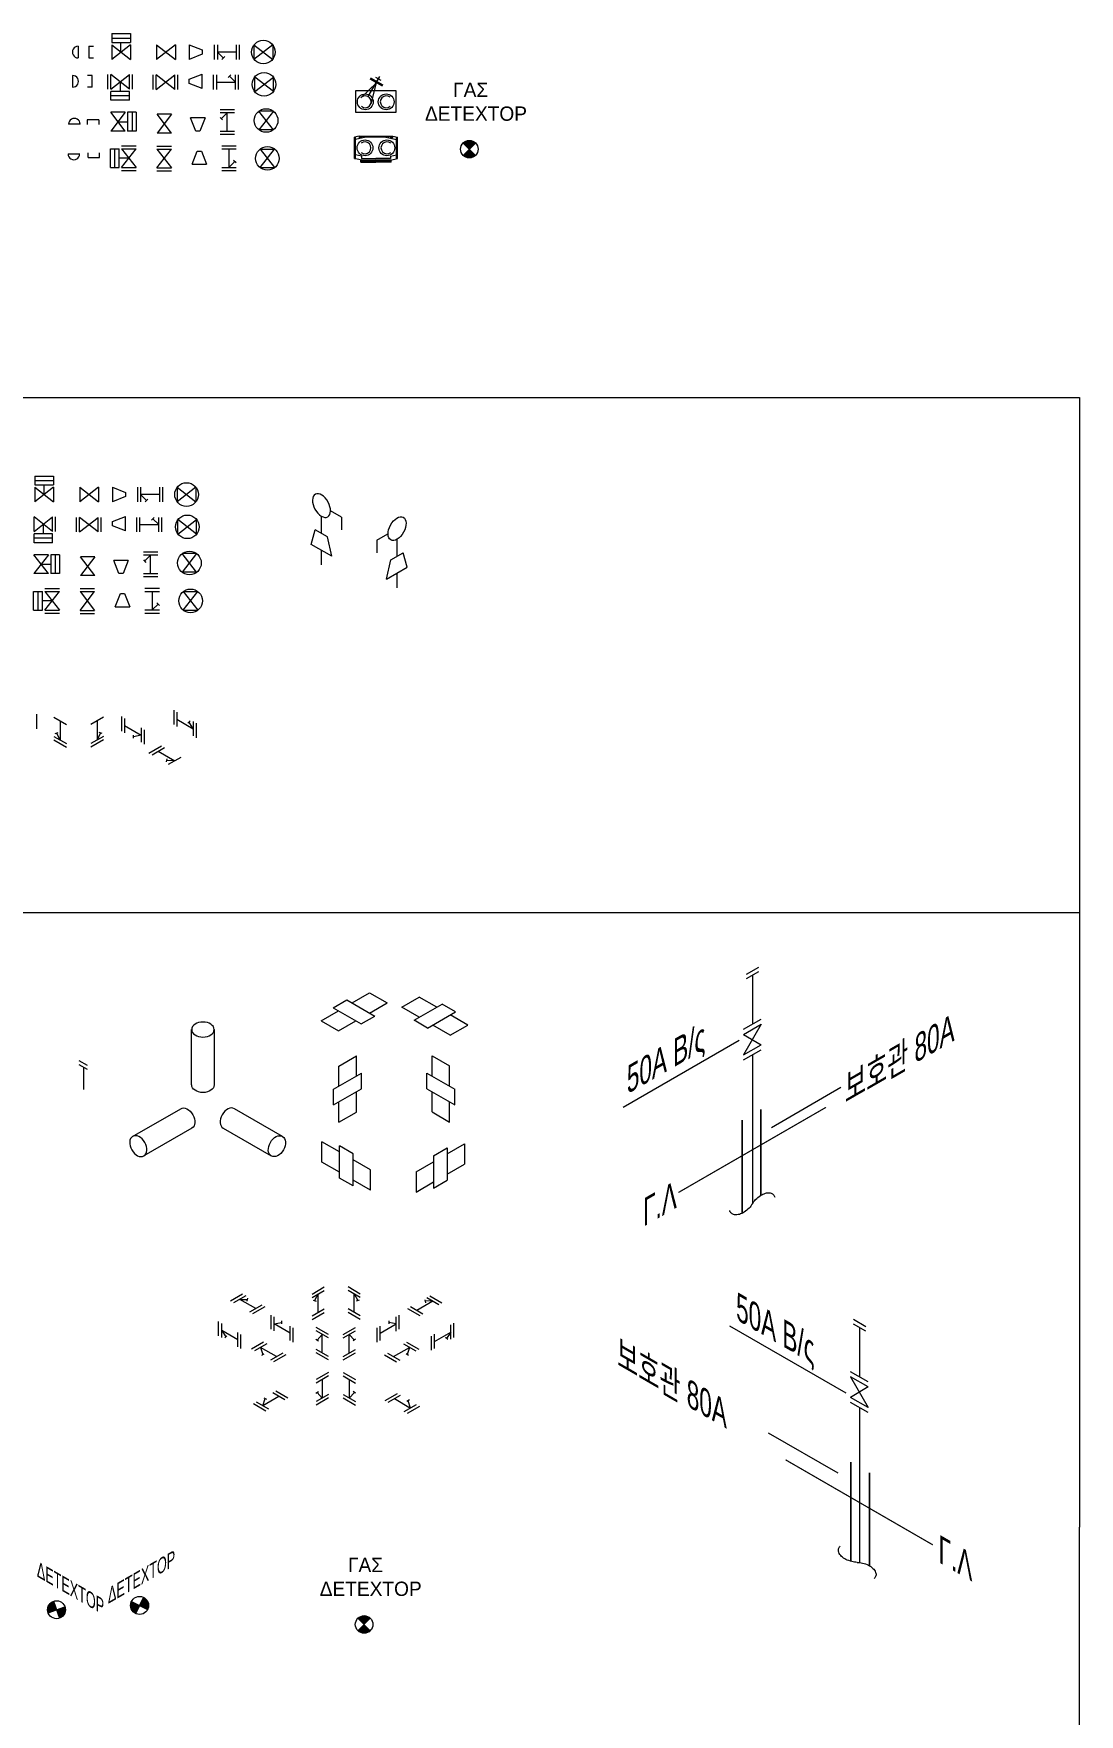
# Model space of a CAD drawing. Header units: millimetres. Extents: x 16332047 to 33387680, y -14835522 to -7015081.
# Drawn here: x 16619603 to 16627637, y -7607852 to -7594937 of the extents above; entities that cross this region are included whole.
import ezdxf

# ---------------------------------------------------------------- set-up
doc = ezdxf.new("R2010")
doc.units = ezdxf.units.MM
doc.header["$LTSCALE"] = 300
doc.header["$MEASUREMENT"] = 0
doc.linetypes.add('CENTER2', pattern=[1.125, 0.75, -0.125, 0.125, -0.125])
doc.layers.add('기존관', color=7, linetype='CONTINUOUS', lineweight=9)
doc.styles.get("Standard").update_dxf_attribs({"font": 'symbol.ttf'})

msp = doc.modelspace()

# ---------------------------------------------------------------- hatches: boundary and pattern name
at = {"layer": '기존관'}
h = msp.add_hatch(color=256, dxfattribs=at)
h.paths.add_polyline_path([(16622950, -7595758, 0.198912), (16622903, -7595778), (16622950, -7595825), (16622998, -7595778, 0.198912)])
h.paths.add_polyline_path([(16622950, -7595825), (16622903, -7595873, 0.198912), (16622950, -7595893, 0.198912), (16622998, -7595873)])
h = msp.add_hatch(color=256, dxfattribs=at)
h.paths.add_polyline_path([(16619841, -7607078, 0.198912), (16619844, -7607025), (16619779, -7607048), (16619802, -7607113, 0.198912)])
h.paths.add_polyline_path([(16619779, -7607048), (16619756, -7606983, 0.198912), (16619716, -7607019, 0.198912), (16619714, -7607071)])
h = msp.add_hatch(color=256, dxfattribs=at)
h.paths.add_polyline_path([(16620482, -7606992, 0.198912), (16620446, -7606953), (16620417, -7607015), (16620479, -7607045, 0.198912)])
h.paths.add_polyline_path([(16620417, -7607015), (16620355, -7606985, 0.198912), (16620352, -7607038, 0.198912), (16620387, -7607077)])
h = msp.add_hatch(color=256, dxfattribs=at)
h.paths.add_polyline_path([(16622142, -7607093, 0.198912), (16622094, -7607113), (16622142, -7607161), (16622189, -7607113, 0.198912)])
h.paths.add_polyline_path([(16622142, -7607161), (16622094, -7607209, 0.198912), (16622142, -7607228, 0.198912), (16622189, -7607209)])

# ---------------------------------------------------------------- linework, layer by layer
for p, q in [((16620203, -7594937), (16620203, -7595005)), ((16620203, -7594937), (16620346, -7594937)), ((16620203, -7594971), (16620346, -7594971)), ((16620346, -7594937), (16620346, -7595005)), ((16619946, -7595034), (16619946, -7595123)), ((16620027, -7595034), (16620027, -7595123)), ((16620027, -7595034), (16620063, -7595034)), ((16620203, -7595005), (16620346, -7595005)), ((16620203, -7595023), (16620203, -7595135)), ((16620346, -7595023), (16620203, -7595135)), ((16620203, -7595023), (16620346, -7595135)), ((16620274, -7595079), (16620274, -7595005)), ((16620346, -7595023), (16620346, -7595135)), ((16620548, -7595023), (16620692, -7595135)), ((16620692, -7595023), (16620548, -7595135)), ((16620548, -7595023), (16620548, -7595135)), ((16620692, -7595023), (16620692, -7595135)), ((16620799, -7595023), (16620899, -7595063)), ((16620799, -7595023), (16620799, -7595135)), ((16620899, -7595095), (16620799, -7595135)), ((16620899, -7595063), (16620899, -7595095)), ((16620991, -7595023), (16620991, -7595135)), ((16621015, -7595023), (16621015, -7595135)), ((16621015, -7595079), (16621060, -7595124)), ((16621158, -7595079), (16621015, -7595079)), ((16621158, -7595023), (16621158, -7595135)), ((16621182, -7595023), (16621182, -7595135)), ((16621296, -7595023), (16621296, -7595135)), ((16621440, -7595023), (16621296, -7595135)), ((16621296, -7595023), (16621440, -7595135)), ((16621440, -7595023), (16621440, -7595135)), ((16620027, -7595123), (16620063, -7595123)), ((16621050, -7595135), (16621071, -7595114)), ((16619903, -7595348), (16619903, -7595259)), ((16620054, -7595259), (16620018, -7595259)), ((16620054, -7595348), (16620018, -7595348)), ((16620054, -7595348), (16620054, -7595259)), ((16620172, -7595363), (16620172, -7595251)), ((16620195, -7595363), (16620195, -7595251)), ((16620339, -7595363), (16620195, -7595251)), ((16620195, -7595363), (16620339, -7595251)), ((16620267, -7595307), (16620267, -7595381)), ((16620339, -7595363), (16620339, -7595251)), ((16620362, -7595363), (16620362, -7595251)), ((16620522, -7595366), (16620522, -7595255)), ((16620545, -7595366), (16620545, -7595255)), ((16620545, -7595366), (16620689, -7595255)), ((16620689, -7595366), (16620545, -7595255)), ((16620689, -7595366), (16620689, -7595255)), ((16620712, -7595366), (16620712, -7595255)), ((16620799, -7595287), (16620899, -7595248)), ((16620799, -7595320), (16620799, -7595287)), ((16620899, -7595359), (16620799, -7595320)), ((16620899, -7595359), (16620899, -7595248)), ((16620986, -7595366), (16620986, -7595255)), ((16621010, -7595366), (16621010, -7595255)), ((16621010, -7595310), (16621153, -7595310)), ((16621118, -7595255), (16621098, -7595275)), ((16621153, -7595310), (16621108, -7595265)), ((16621153, -7595366), (16621153, -7595255)), ((16621177, -7595366), (16621177, -7595255)), ((16621302, -7595382), (16621302, -7595271)), ((16621445, -7595382), (16621302, -7595271)), ((16621302, -7595382), (16621445, -7595271)), ((16621445, -7595382), (16621445, -7595271)), ((16620195, -7595448), (16620195, -7595381)), ((16620339, -7595381), (16620195, -7595381)), ((16620339, -7595415), (16620195, -7595415)), ((16620339, -7595448), (16620195, -7595448)), ((16620339, -7595448), (16620339, -7595381)), ((16620104, -7595599), (16620015, -7595599)), ((16620015, -7595599), (16620015, -7595635)), ((16620104, -7595599), (16620104, -7595635)), ((16620306, -7595542), (16620195, -7595542)), ((16620306, -7595542), (16620195, -7595686)), ((16620306, -7595686), (16620195, -7595542)), ((16620251, -7595614), (16620325, -7595614)), ((16620392, -7595542), (16620325, -7595542)), ((16620325, -7595542), (16620325, -7595686)), ((16620359, -7595542), (16620359, -7595686)), ((16620392, -7595542), (16620392, -7595686)), ((16620663, -7595557), (16620552, -7595557)), ((16620663, -7595701), (16620552, -7595557)), ((16620663, -7595557), (16620552, -7595701)), ((16620920, -7595585), (16620808, -7595585)), ((16620848, -7595686), (16620808, -7595585)), ((16620920, -7595585), (16620880, -7595686)), ((16621147, -7595522), (16621035, -7595522)), ((16621147, -7595545), (16621035, -7595545)), ((16621035, -7595581), (16621055, -7595601)), ((16621091, -7595545), (16621045, -7595591)), ((16621091, -7595689), (16621091, -7595545)), ((16621445, -7595533), (16621333, -7595533)), ((16621445, -7595533), (16621333, -7595676)), ((16621445, -7595676), (16621333, -7595533)), ((16619960, -7595633), (16619871, -7595633)), ((16620306, -7595686), (16620195, -7595686)), ((16620392, -7595686), (16620325, -7595686)), ((16620663, -7595701), (16620552, -7595701)), ((16620880, -7595686), (16620848, -7595686)), ((16621147, -7595689), (16621035, -7595689)), ((16621147, -7595712), (16621035, -7595712)), ((16621445, -7595676), (16621333, -7595676)), ((16622105, -7595724), (16622067, -7595732)), ((16622067, -7595898), (16622067, -7595732)), ((16622076, -7595900), (16622076, -7595730)), ((16622156, -7595733), (16622076, -7595750)), ((16622105, -7595724), (16622362, -7595724)), ((16622109, -7595732), (16622105, -7595732)), ((16622110, -7595731), (16622107, -7595728)), ((16622110, -7595734), (16622107, -7595736)), ((16622111, -7595730), (16622111, -7595726)), ((16622111, -7595734), (16622111, -7595738)), ((16622113, -7595731), (16622116, -7595728)), ((16622113, -7595732), (16622117, -7595732)), ((16622113, -7595734), (16622116, -7595736)), ((16622121, -7595724), (16622121, -7595741)), ((16622136, -7595724), (16622136, -7595737)), ((16622310, -7595733), (16622156, -7595733)), ((16622310, -7595733), (16622390, -7595750)), ((16622330, -7595724), (16622330, -7595737)), ((16622345, -7595724), (16622345, -7595741)), ((16622353, -7595732), (16622349, -7595732)), ((16622353, -7595731), (16622350, -7595728)), ((16622353, -7595734), (16622350, -7595736)), ((16622355, -7595730), (16622355, -7595726)), ((16622355, -7595734), (16622355, -7595738)), ((16622356, -7595731), (16622359, -7595728)), ((16622356, -7595734), (16622359, -7595736)), ((16622357, -7595732), (16622361, -7595732)), ((16622362, -7595724), (16622399, -7595732)), ((16622390, -7595900), (16622390, -7595730)), ((16622399, -7595898), (16622399, -7595732)), ((16619868, -7595861), (16619957, -7595861)), ((16620021, -7595890), (16620021, -7595854)), ((16620110, -7595890), (16620110, -7595854)), ((16620193, -7595823), (16620260, -7595823)), ((16620193, -7595967), (16620193, -7595823)), ((16620227, -7595967), (16620227, -7595823)), ((16620260, -7595967), (16620260, -7595823)), ((16620279, -7595800), (16620390, -7595800)), ((16620279, -7595823), (16620390, -7595823)), ((16620279, -7595967), (16620390, -7595823)), ((16620279, -7595823), (16620390, -7595967)), ((16620550, -7595802), (16620661, -7595802)), ((16620550, -7595825), (16620661, -7595825)), ((16620550, -7595825), (16620661, -7595969)), ((16620550, -7595969), (16620661, -7595825)), ((16620820, -7595941), (16620860, -7595840)), ((16620860, -7595840), (16620892, -7595840)), ((16620892, -7595840), (16620931, -7595941)), ((16621048, -7595799), (16621159, -7595799)), ((16621048, -7595823), (16621159, -7595823)), ((16621104, -7595823), (16621104, -7595966)), ((16621343, -7595824), (16621454, -7595824)), ((16621343, -7595967), (16621454, -7595824)), ((16621343, -7595824), (16621454, -7595967)), ((16622076, -7595760), (16622067, -7595760)), ((16622076, -7595858), (16622067, -7595858)), ((16622121, -7595878), (16622076, -7595869)), ((16622121, -7595878), (16622121, -7595896)), ((16622345, -7595878), (16622390, -7595869)), ((16622345, -7595878), (16622345, -7595896)), ((16622390, -7595760), (16622399, -7595760)), ((16622390, -7595858), (16622399, -7595858)), ((16622903, -7595873), (16622998, -7595778)), ((16622998, -7595873), (16622903, -7595778)), ((16620021, -7595890), (16620110, -7595890)), ((16620193, -7595967), (16620260, -7595967)), ((16620335, -7595895), (16620260, -7595895)), ((16620279, -7595967), (16620390, -7595967)), ((16620279, -7595990), (16620390, -7595990)), ((16620550, -7595969), (16620661, -7595969)), ((16620550, -7595992), (16620661, -7595992)), ((16620820, -7595941), (16620931, -7595941)), ((16621048, -7595966), (16621159, -7595966)), ((16621048, -7595990), (16621159, -7595990)), ((16621104, -7595966), (16621149, -7595921)), ((16621159, -7595931), (16621139, -7595911)), ((16621343, -7595967), (16621454, -7595967)), ((16622067, -7595896), (16622076, -7595896)), ((16622121, -7595909), (16622067, -7595898)), ((16622118, -7595925), (16622118, -7595909)), ((16622118, -7595909), (16622233, -7595909)), ((16622118, -7595920), (16622233, -7595920)), ((16622118, -7595925), (16622233, -7595925)), ((16622121, -7595896), (16622233, -7595896)), ((16622345, -7595896), (16622233, -7595896)), ((16622349, -7595909), (16622233, -7595909)), ((16622349, -7595920), (16622233, -7595920)), ((16622349, -7595925), (16622233, -7595925)), ((16622345, -7595909), (16622399, -7595898)), ((16622349, -7595925), (16622349, -7595909)), ((16622399, -7595896), (16622390, -7595896)), ((16610949, -7597733), (16627637, -7597733)), ((16627637, -7597733), (16627637, -7606413)), ((16619613, -7598337), (16619613, -7598405)), ((16619613, -7598337), (16619756, -7598337)), ((16619756, -7598337), (16619756, -7598405)), ((16619613, -7598371), (16619756, -7598371)), ((16619613, -7598405), (16619756, -7598405)), ((16619613, -7598423), (16619613, -7598535)), ((16619756, -7598423), (16619613, -7598535)), ((16619613, -7598423), (16619756, -7598535)), ((16619685, -7598479), (16619685, -7598405)), ((16619756, -7598423), (16619756, -7598535)), ((16619959, -7598423), (16620102, -7598535)), ((16620102, -7598423), (16619959, -7598535)), ((16619959, -7598423), (16619959, -7598535)), ((16620102, -7598423), (16620102, -7598535)), ((16620209, -7598423), (16620309, -7598463)), ((16620209, -7598423), (16620209, -7598535)), ((16620309, -7598463), (16620309, -7598495)), ((16620402, -7598423), (16620402, -7598535)), ((16620425, -7598423), (16620425, -7598535)), ((16620569, -7598423), (16620569, -7598535)), ((16620592, -7598423), (16620592, -7598535)), ((16620706, -7598423), (16620706, -7598535)), ((16620850, -7598423), (16620706, -7598535)), ((16620706, -7598423), (16620850, -7598535)), ((16620850, -7598423), (16620850, -7598535)), ((16620309, -7598495), (16620209, -7598535)), ((16620425, -7598479), (16620471, -7598524)), ((16620569, -7598479), (16620425, -7598479)), ((16620461, -7598535), (16620481, -7598514)), ((16619606, -7598763), (16619606, -7598651)), ((16619749, -7598763), (16619606, -7598651)), ((16619606, -7598763), (16619749, -7598651)), ((16619677, -7598707), (16619677, -7598781)), ((16619749, -7598763), (16619749, -7598651)), ((16619772, -7598763), (16619772, -7598651)), ((16619932, -7598766), (16619932, -7598655)), ((16619956, -7598766), (16619956, -7598655)), ((16619956, -7598766), (16620099, -7598655)), ((16620099, -7598766), (16619956, -7598655)), ((16620099, -7598766), (16620099, -7598655)), ((16620123, -7598766), (16620123, -7598655)), ((16620209, -7598687), (16620309, -7598648)), ((16620209, -7598720), (16620209, -7598687)), ((16620309, -7598759), (16620209, -7598720)), ((16620309, -7598759), (16620309, -7598648)), ((16620397, -7598766), (16620397, -7598655)), ((16620420, -7598766), (16620420, -7598655)), ((16620420, -7598710), (16620564, -7598710)), ((16620528, -7598655), (16620508, -7598675)), ((16620564, -7598710), (16620518, -7598665)), ((16620564, -7598766), (16620564, -7598655)), ((16620587, -7598766), (16620587, -7598655)), ((16620712, -7598783), (16620712, -7598671)), ((16620855, -7598783), (16620712, -7598671)), ((16620712, -7598783), (16620855, -7598671)), ((16620855, -7598783), (16620855, -7598671)), ((16621815, -7598777), (16621815, -7598646)), ((16621969, -7598653), (16621884, -7598604)), ((16621969, -7598653), (16621969, -7598751)), ((16619606, -7598849), (16619606, -7598781)), ((16619749, -7598781), (16619606, -7598781)), ((16619749, -7598815), (16619606, -7598815)), ((16619749, -7598849), (16619606, -7598849)), ((16619749, -7598849), (16619749, -7598781)), ((16621736, -7598862), (16621767, -7598750)), ((16621862, -7598805), (16621767, -7598750)), ((16621894, -7598953), (16621862, -7598805)), ((16622241, -7598829), (16622325, -7598780)), ((16622241, -7598829), (16622241, -7598927)), ((16622395, -7598953), (16622395, -7598823)), ((16619717, -7598942), (16619605, -7598942)), ((16619717, -7598942), (16619605, -7599086)), ((16619717, -7599086), (16619605, -7598942)), ((16619803, -7598942), (16619735, -7598942)), ((16619735, -7598942), (16619735, -7599086)), ((16619769, -7598942), (16619769, -7599086)), ((16619803, -7598942), (16619803, -7599086)), ((16620074, -7598957), (16619962, -7598957)), ((16620074, -7599101), (16619962, -7598957)), ((16620074, -7598957), (16619962, -7599101)), ((16620330, -7598986), (16620219, -7598986)), ((16620258, -7599086), (16620219, -7598986)), ((16620330, -7598986), (16620290, -7599086)), ((16620557, -7598922), (16620446, -7598922)), ((16620557, -7598945), (16620446, -7598945)), ((16620446, -7598981), (16620466, -7599001)), ((16620501, -7598945), (16620456, -7598991)), ((16620501, -7599089), (16620501, -7598945)), ((16620855, -7598933), (16620744, -7598933)), ((16620855, -7598933), (16620744, -7599076)), ((16620855, -7599076), (16620744, -7598933)), ((16621894, -7598953), (16621736, -7598862)), ((16621815, -7599020), (16621815, -7598908)), ((16622315, -7599130), (16622347, -7598981)), ((16622347, -7598981), (16622442, -7598926)), ((16622474, -7599038), (16622442, -7598926)), ((16619717, -7599086), (16619605, -7599086)), ((16619661, -7599014), (16619735, -7599014)), ((16619803, -7599086), (16619735, -7599086)), ((16620074, -7599101), (16619962, -7599101)), ((16620290, -7599086), (16620258, -7599086)), ((16620557, -7599089), (16620446, -7599089)), ((16620557, -7599112), (16620446, -7599112)), ((16620855, -7599076), (16620744, -7599076)), ((16622315, -7599130), (16622474, -7599038)), ((16622395, -7599196), (16622395, -7599084)), ((16619603, -7599223), (16619671, -7599223)), ((16619603, -7599367), (16619603, -7599223)), ((16619637, -7599367), (16619637, -7599223)), ((16619671, -7599367), (16619671, -7599223)), ((16619689, -7599200), (16619801, -7599200)), ((16619689, -7599223), (16619801, -7599223)), ((16619689, -7599367), (16619801, -7599223)), ((16619689, -7599223), (16619801, -7599367)), ((16619960, -7599202), (16620071, -7599202)), ((16619960, -7599225), (16620071, -7599225)), ((16619960, -7599225), (16620071, -7599369)), ((16619960, -7599369), (16620071, -7599225)), ((16620230, -7599341), (16620270, -7599240)), ((16620270, -7599240), (16620302, -7599240)), ((16620302, -7599240), (16620342, -7599341)), ((16620458, -7599199), (16620570, -7599199)), ((16620458, -7599223), (16620570, -7599223)), ((16620514, -7599223), (16620514, -7599366)), ((16620753, -7599224), (16620865, -7599224)), ((16620753, -7599367), (16620865, -7599224)), ((16620753, -7599224), (16620865, -7599367)), ((16619603, -7599367), (16619671, -7599367)), ((16619745, -7599295), (16619671, -7599295)), ((16619689, -7599367), (16619801, -7599367)), ((16619960, -7599369), (16620071, -7599369)), ((16620230, -7599341), (16620342, -7599341)), ((16620458, -7599366), (16620570, -7599366)), ((16620514, -7599366), (16620560, -7599321)), ((16620570, -7599331), (16620550, -7599311)), ((16620753, -7599367), (16620865, -7599367)), ((16619689, -7599390), (16619801, -7599390)), ((16619960, -7599392), (16620071, -7599392)), ((16620458, -7599390), (16620570, -7599390)), ((16620679, -7600136), (16620679, -7600247)), ((16620703, -7600150), (16620703, -7600261)), ((16619626, -7600167), (16619626, -7600279)), ((16619759, -7600190), (16619855, -7600246)), ((16619807, -7600218), (16619807, -7600364)), ((16620139, -7600190), (16620042, -7600246)), ((16620091, -7600218), (16620091, -7600364)), ((16620278, -7600185), (16620278, -7600296)), ((16620302, -7600199), (16620302, -7600310)), ((16620302, -7600254), (16620429, -7600327)), ((16620429, -7600272), (16620429, -7600383)), ((16620703, -7600205), (16620829, -7600279)), ((16620806, -7600219), (16620789, -7600236)), ((16620829, -7600279), (16620797, -7600228)), ((16620829, -7600223), (16620829, -7600334)), ((16620853, -7600237), (16620853, -7600348)), ((16619759, -7600337), (16619855, -7600392)), ((16619759, -7600364), (16619855, -7600420)), ((16619768, -7600314), (16619791, -7600308)), ((16619807, -7600364), (16619779, -7600311)), ((16620139, -7600337), (16620042, -7600392)), ((16620139, -7600364), (16620042, -7600420)), ((16620091, -7600364), (16620119, -7600311)), ((16620130, -7600314), (16620107, -7600308)), ((16620429, -7600327), (16620370, -7600340)), ((16620370, -7600352), (16620370, -7600328)), ((16620453, -7600286), (16620453, -7600397)), ((16620489, -7600465), (16620585, -7600409)), ((16620513, -7600479), (16620609, -7600423)), ((16620561, -7600451), (16620688, -7600524)), ((16620624, -7600533), (16620630, -7600510)), ((16620688, -7600524), (16620627, -7600522)), ((16620639, -7600552), (16620736, -7600496)), ((16625080, -7602164), (16625174, -7602110)), ((16625080, -7602198), (16625174, -7602144)), ((16625127, -7602171), (16625127, -7602548)), ((16622049, -7602385), (16622183, -7602308)), ((16622183, -7602308), (16622318, -7602385)), ((16622432, -7602418), (16622566, -7602341)), ((16622700, -7602418), (16622566, -7602341)), ((16621811, -7602523), (16621945, -7602445)), ((16621905, -7602422), (16622009, -7602362)), ((16621905, -7602422), (16622120, -7602546)), ((16622009, -7602362), (16622224, -7602486)), ((16622183, -7602463), (16622318, -7602385)), ((16622566, -7602496), (16622432, -7602418)), ((16622526, -7602519), (16622741, -7602395)), ((16622630, -7602579), (16622845, -7602455)), ((16622845, -7602455), (16622741, -7602395)), ((16620817, -7603016), (16620817, -7602590)), ((16620990, -7602590), (16620990, -7603016)), ((16621811, -7602523), (16621945, -7602600)), ((16621945, -7602600), (16622079, -7602523)), ((16622120, -7602546), (16622224, -7602486)), ((16622630, -7602579), (16622526, -7602519)), ((16622804, -7602634), (16622670, -7602556)), ((16622939, -7602556), (16622804, -7602478)), ((16622804, -7602634), (16622939, -7602556)), ((16625058, -7602588), (16625192, -7602511)), ((16625058, -7602627), (16625192, -7602549)), ((16625192, -7602549), (16625058, -7602784)), ((16625024, -7602674), (16624132, -7603189)), ((16625058, -7602627), (16625192, -7602707)), ((16625058, -7602784), (16625192, -7602707)), ((16620016, -7602867), (16619954, -7602831)), ((16620016, -7602896), (16619954, -7602860)), ((16621948, -7602871), (16622083, -7602793)), ((16622083, -7602948), (16622083, -7602793)), ((16622664, -7602948), (16622664, -7602793)), ((16622664, -7602793), (16622799, -7602870)), ((16625058, -7602823), (16625192, -7602745)), ((16625125, -7602784), (16625125, -7603929)), ((16619985, -7602878), (16619985, -7603050)), ((16621908, -7603049), (16622123, -7602925)), ((16621948, -7603026), (16621948, -7602871)), ((16622123, -7603045), (16622123, -7602925)), ((16622624, -7603045), (16622624, -7602925)), ((16622624, -7602925), (16622839, -7603049)), ((16622799, -7603026), (16622799, -7602870)), ((16621908, -7603169), (16622123, -7603045)), ((16621908, -7603169), (16621908, -7603049)), ((16622083, -7603224), (16622083, -7603068)), ((16622624, -7603045), (16622839, -7603169)), ((16622664, -7603223), (16622664, -7603068)), ((16622839, -7603169), (16622839, -7603049)), ((16625805, -7603036), (16625272, -7603344)), ((16620363, -7603411), (16620733, -7603198)), ((16621515, -7603411), (16621146, -7603198)), ((16621948, -7603301), (16621948, -7603146)), ((16621948, -7603301), (16622083, -7603224)), ((16622664, -7603223), (16622799, -7603301)), ((16622799, -7603301), (16622799, -7603146)), ((16620819, -7603348), (16620450, -7603561)), ((16621059, -7603348), (16621428, -7603561)), ((16621953, -7603530), (16621818, -7603453)), ((16621818, -7603608), (16621818, -7603453)), ((16622057, -7603544), (16621953, -7603484)), ((16621953, -7603732), (16621953, -7603484)), ((16622676, -7603560), (16622780, -7603500)), ((16622780, -7603546), (16622914, -7603469)), ((16622780, -7603500), (16622780, -7603748)), ((16622914, -7603469), (16622914, -7603624)), ((16621953, -7603686), (16621818, -7603608)), ((16622057, -7603792), (16622057, -7603544)), ((16622191, -7603668), (16622057, -7603590)), ((16622542, -7603684), (16622676, -7603606)), ((16622676, -7603560), (16622676, -7603808)), ((16622780, -7603701), (16622914, -7603624)), ((16622057, -7603792), (16621953, -7603732)), ((16622191, -7603823), (16622057, -7603746)), ((16622191, -7603823), (16622191, -7603668)), ((16622542, -7603684), (16622542, -7603839)), ((16622542, -7603839), (16622676, -7603761)), ((16622676, -7603808), (16622780, -7603748)), ((16621209, -7604622), (16621115, -7604676)), ((16621233, -7604636), (16621139, -7604690)), ((16621309, -7604734), (16621186, -7604663)), ((16621186, -7604663), (16621244, -7604665)), ((16621247, -7604654), (16621241, -7604677)), ((16621742, -7604622), (16621836, -7604567)), ((16621742, -7604649), (16621836, -7604594)), ((16621751, -7604670), (16621773, -7604677)), ((16621789, -7604621), (16621762, -7604673)), ((16621789, -7604764), (16621789, -7604621)), ((16622112, -7604622), (16622019, -7604567)), ((16622112, -7604649), (16622019, -7604594)), ((16622066, -7604764), (16622066, -7604621)), ((16622066, -7604621), (16622093, -7604673)), ((16622104, -7604670), (16622081, -7604677)), ((16622608, -7604666), (16622614, -7604689)), ((16622623, -7604648), (16622716, -7604702)), ((16622646, -7604635), (16622740, -7604689)), ((16621356, -7604707), (16621262, -7604761)), ((16621379, -7604720), (16621285, -7604774)), ((16621427, -7604893), (16621427, -7604785)), ((16621450, -7604906), (16621450, -7604798)), ((16621742, -7604791), (16621836, -7604737)), ((16621742, -7604818), (16621836, -7604764)), ((16622112, -7604791), (16622019, -7604737)), ((16622112, -7604818), (16622019, -7604764)), ((16622388, -7604907), (16622388, -7604798)), ((16622412, -7604893), (16622412, -7604785)), ((16622476, -7604733), (16622570, -7604787)), ((16622499, -7604719), (16622593, -7604774)), ((16622546, -7604746), (16622669, -7604675)), ((16622669, -7604675), (16622611, -7604678)), ((16621024, -7604943), (16621024, -7604834)), ((16621048, -7604956), (16621048, -7604848)), ((16621171, -7604973), (16621048, -7604902)), ((16621048, -7604902), (16621079, -7604951)), ((16621171, -7605027), (16621171, -7604919)), ((16621450, -7604852), (16621508, -7604840)), ((16621574, -7604923), (16621450, -7604852)), ((16621508, -7604828), (16621508, -7604852)), ((16621574, -7604978), (16621574, -7604869)), ((16621597, -7604991), (16621597, -7604883)), ((16621868, -7604933), (16621774, -7604879)), ((16621868, -7604960), (16621774, -7604906)), ((16621981, -7604933), (16622075, -7604879)), ((16621981, -7604960), (16622075, -7604906)), ((16622242, -7604991), (16622242, -7604883)), ((16622265, -7604924), (16622388, -7604852)), ((16622265, -7604978), (16622265, -7604869)), ((16622331, -7604828), (16622331, -7604852)), ((16622388, -7604852), (16622331, -7604840)), ((16622684, -7604986), (16622808, -7604914)), ((16622808, -7604914), (16622776, -7604964)), ((16622808, -7604969), (16622808, -7604860)), ((16622831, -7604955), (16622831, -7604847)), ((16625846, -7605383), (16624953, -7604868)), ((16625996, -7604873), (16625902, -7604819)), ((16625996, -7604907), (16625902, -7604853)), ((16625949, -7604880), (16625949, -7605260)), ((16621071, -7604960), (16621087, -7604943)), ((16621194, -7605041), (16621194, -7604932)), ((16621370, -7604991), (16621276, -7605045)), ((16621394, -7605005), (16621300, -7605059)), ((16621470, -7605103), (16621347, -7605032)), ((16621347, -7605032), (16621365, -7605088)), ((16621771, -7604970), (16621792, -7604982)), ((16621868, -7605102), (16621774, -7605048)), ((16621821, -7604933), (16621781, -7604976)), ((16621821, -7605075), (16621821, -7604933)), ((16621981, -7605102), (16622075, -7605048)), ((16622028, -7604933), (16622067, -7604976)), ((16622028, -7605075), (16622028, -7604933)), ((16622077, -7604970), (16622057, -7604982)), ((16622369, -7605103), (16622492, -7605032)), ((16622445, -7605005), (16622539, -7605059)), ((16622468, -7604991), (16622562, -7605045)), ((16622492, -7605032), (16622474, -7605088)), ((16622661, -7605053), (16622661, -7604945)), ((16622684, -7605040), (16622684, -7604931)), ((16622784, -7604972), (16622768, -7604956)), ((16621355, -7605093), (16621375, -7605082)), ((16621517, -7605076), (16621423, -7605130)), ((16621540, -7605089), (16621446, -7605143)), ((16621868, -7605129), (16621774, -7605075)), ((16621981, -7605129), (16622075, -7605075)), ((16622298, -7605089), (16622392, -7605144)), ((16622322, -7605076), (16622416, -7605130)), ((16622484, -7605094), (16622464, -7605082)), ((16621868, -7605225), (16621774, -7605279)), ((16621868, -7605252), (16621774, -7605306)), ((16621821, -7605279), (16621821, -7605422)), ((16621981, -7605225), (16622075, -7605279)), ((16621981, -7605252), (16622075, -7605306)), ((16622028, -7605279), (16622028, -7605422)), ((16626014, -7605297), (16625880, -7605220)), ((16626014, -7605336), (16625880, -7605258)), ((16625880, -7605258), (16626014, -7605494)), ((16621487, -7605409), (16621363, -7605481)), ((16621363, -7605481), (16621381, -7605425)), ((16621371, -7605419), (16621391, -7605431)), ((16621534, -7605436), (16621440, -7605382)), ((16621557, -7605423), (16621463, -7605369)), ((16621771, -7605384), (16621792, -7605372)), ((16621868, -7605394), (16621774, -7605449)), ((16621868, -7605421), (16621774, -7605476)), ((16621821, -7605422), (16621781, -7605378)), ((16621981, -7605394), (16622075, -7605449)), ((16621981, -7605421), (16622075, -7605476)), ((16622028, -7605422), (16622067, -7605378)), ((16622077, -7605384), (16622057, -7605372)), ((16622305, -7605440), (16622399, -7605386)), ((16622328, -7605453), (16622422, -7605399)), ((16622375, -7605426), (16622498, -7605498)), ((16622490, -7605436), (16622470, -7605448)), ((16622498, -7605498), (16622480, -7605442)), ((16626014, -7605336), (16625880, -7605416)), ((16626014, -7605494), (16625880, -7605416)), ((16621387, -7605521), (16621293, -7605467)), ((16621410, -7605508), (16621316, -7605453)), ((16622451, -7605525), (16622545, -7605470)), ((16622475, -7605538), (16622569, -7605484)), ((16626014, -7605532), (16625880, -7605455)), ((16625947, -7605493), (16625947, -7606639)), ((16625947, -7605493), (16625947, -7606685)), ((16625783, -7605999), (16625250, -7605691)), ((16627637, -7621691), (16627637, -7606413)), ((16619756, -7606983), (16619802, -7607113)), ((16620355, -7606985), (16620479, -7607045)), ((16620387, -7607077), (16620446, -7606953)), ((16619714, -7607071), (16619844, -7607025)), ((16622094, -7607209), (16622189, -7607113)), ((16622189, -7607209), (16622094, -7607113))]:
    msp.add_line(p, q, dxfattribs=at)
at = {"layer": '기존관', "linetype": 'Continuous'}
for p, q in [((16622117, -7595430), (16622236, -7595315)), ((16622174, -7595421), (16622264, -7595266)), ((16622284, -7595342), (16622188, -7595287)), ((16622288, -7595334), (16622193, -7595279)), ((16622195, -7595476), (16622236, -7595315)), ((16622272, -7595297), (16622233, -7595274))]:
    msp.add_line(p, q, dxfattribs=at)
at = {"layer": '기존관', "lineweight": 15}
msp.add_line((16627637, -7601694), (16610949, -7601694), dxfattribs=at)
at = {"layer": '기존관'}
msp.add_lwpolyline([(16622075, -7595376), (16622075, -7595541), (16622389, -7595541), (16622389, -7595376)], close=True, dxfattribs=at)
at = {"layer": '기존관', "linetype": 'CENTER2', "ltscale": 300, "const_width": 9.44}
for points in [[(16624557, -7603842), (16625690, -7603188)], [(16625380, -7605896), (16626512, -7606550)]]:
    msp.add_lwpolyline(points, dxfattribs=at)
at = {"layer": '기존관', "const_width": 12.5}
for points in [[(16625191, -7603204), (16625191, -7603864)], [(16625047, -7603286), (16625047, -7604001)], [(16625881, -7605913), (16625881, -7606676)], [(16626024, -7605996), (16626024, -7606710)]]:
    msp.add_lwpolyline(points, dxfattribs=at)
at = {"layer": '기존관'}
for points in [[(16625125, -7603929, -0.048078), (16625150, -7603897, -0.058752), (16625188, -7603865, -0.072341), (16625225, -7603848, -0.106617), (16625262, -7603845, -0.156851), (16625286, -7603857, -0.145926), (16625298, -7603878, -0.106617)], [(16625125, -7603929, -0.048078), (16625150, -7603897, -0.058752), (16625188, -7603865, -0.072341), (16625225, -7603848, -0.106617), (16625262, -7603845, -0.156851), (16625286, -7603857, -0.145926), (16625298, -7603878, -0.106617)], [(16625100, -7603962, -0.058752), (16625062, -7603993, -0.072341), (16625025, -7604010, -0.106617), (16624987, -7604013, -0.156851), (16624964, -7604002, -0.145926), (16624951, -7603981, -0.106617)], [(16625100, -7603962, -0.058752), (16625062, -7603993, -0.072341), (16625025, -7604010, -0.106617), (16624987, -7604013, -0.156851), (16624964, -7604002, -0.145926), (16624951, -7603981, -0.106617)], [(16625125, -7603929, -0.048078), (16625100, -7603962, -0.058752)], [(16625125, -7603929, -0.048078), (16625100, -7603962, -0.058752)], [(16625890, -7606678, -0.058752), (16625843, -7606661, -0.072341), (16625810, -7606638, -0.106617), (16625789, -7606606, -0.156851), (16625787, -7606580, -0.145926), (16625799, -7606559, -0.106617)], [(16625890, -7606678, -0.058752), (16625843, -7606661, -0.072341), (16625810, -7606638, -0.106617), (16625789, -7606606, -0.156851), (16625787, -7606580, -0.145926), (16625799, -7606559, -0.106617)], [(16625930, -7606684, -0.048078), (16625890, -7606678, -0.058752)], [(16625930, -7606684, -0.048078), (16625890, -7606678, -0.058752)], [(16625930, -7606684, -0.048078), (16625971, -7606689, -0.058752), (16626017, -7606706, -0.072341), (16626051, -7606730, -0.106617), (16626072, -7606761, -0.156851), (16626074, -7606787, -0.145926), (16626062, -7606808, -0.106617)], [(16625930, -7606684, -0.048078), (16625971, -7606689, -0.058752), (16626017, -7606706, -0.072341), (16626051, -7606730, -0.106617), (16626072, -7606761, -0.156851), (16626074, -7606787, -0.145926), (16626062, -7606808, -0.106617)]]:
    msp.add_lwpolyline(points, format="xyb", dxfattribs=at)
for centre, radius in [((16621368, -7595079), 90.8), ((16621373, -7595327), 90.8), ((16622151, -7595461), 60.8), ((16622312, -7595461), 60.8), ((16621389, -7595605), 90.8), ((16622149, -7595815), 60.8), ((16622111, -7595732), 6.12), ((16622317, -7595815), 60.8), ((16622355, -7595732), 6.12), ((16622950, -7595825), 67.4), ((16621399, -7595896), 90.8), ((16620778, -7598479), 90.8), ((16620784, -7598727), 90.8), ((16620800, -7599005), 90.8), ((16620809, -7599296), 90.8), ((16619779, -7607048), 68.9), ((16620417, -7607015), 68.9), ((16622142, -7607161), 67.4)]:
    msp.add_circle(centre, radius, dxfattribs=at)
for centre, radius, start, end in [((16619945, -7595079), 44.6, 89.805, 270.195), ((16619903, -7595304), 44.6, 269.805, 90.195), ((16622151, -7595461), 45.6, 230.1853, 129.8147), ((16622312, -7595461), 45.6, 50.1853, 309.8147), ((16619916, -7595633), 44.6, 359.805, 180.195), ((16619912, -7595862), 44.6, 179.805, 0.195), ((16622149, -7595815), 45.6, 230.1853, 129.8147), ((16622317, -7595815), 45.6, 50.1853, 309.8147)]:
    msp.add_arc(centre, radius, start, end, dxfattribs=at)
at = {"layer": '기존관', "extrusion": (0, 0, -1)}
for centre, major_axis, ratio in [((16621815, -7598564), (47.5, -86.9), 0.57858), ((16620904, -7602590), (-86.5, 0), 0.669291), ((16620407, -7603486), (43.2, -74.9), 0.669291)]:
    msp.add_ellipse(centre, major_axis=major_axis, ratio=ratio, dxfattribs=at)
at = {"layer": '기존관'}
for centre, major_axis, ratio in [((16622395, -7598741), (-47.5, -86.9), 0.57858), ((16621472, -7603486), (-43.2, -74.9), 0.669291)]:
    msp.add_ellipse(centre, major_axis=major_axis, ratio=ratio, dxfattribs=at)
at = {"layer": '기존관', "extrusion": (0, 0, -1)}
for centre, major_axis in [((16620904, -7603016), (-86.5, 0)), ((16620776, -7603273), (43.2, -74.9))]:
    msp.add_ellipse(centre, major_axis=major_axis, ratio=0.669291, start_param=3.141593, end_param=6.283185, dxfattribs=at)
at = {"layer": '기존관'}
msp.add_ellipse((16621102, -7603273), major_axis=(-43.2, -74.9), ratio=0.669291, start_param=3.141593, end_param=6.283185, dxfattribs=at)

# ---------------------------------------------------------------- texts
for s, p in [('GAS', (16622826, -7595424)), ('DETECTOR', (16622610, -7595607)), ('GAS', (16622018, -7606759)), ('DETECTOR', (16621801, -7606942))]:
    msp.add_text(s, height=109.8, dxfattribs=at).set_placement(p)
at = {"layer": '기존관', "width": 0.8}
for s, height, rotation, oblique, p in [('50A B/V', 186.7, 30, 30, (16624161, -7603088)), ('보호관 80A', 186.7, 30, 30, (16625836, -7603160)), ('50A B/V', 186.7, 330, 330, (16625000, -7604817)), ('보호관 80A', 186.7, 330, 330, (16624086, -7605172)), ('G.L', 186.7, 330, 330, (16626556, -7606683)), ('DETECTOR', 104.5, 30, 30, (16620174, -7607004)), ('DETECTOR', 104.5, 330, 330, (16619628, -7606792))]:
    msp.add_text(s, height=height, rotation=rotation, dxfattribs=dict(at, oblique=oblique)).set_placement(p)
at = {"layer": '기존관', "linetype": 'CENTER2', "ltscale": 2000, "oblique": 30, "width": 0.8}
msp.add_text('G.L', height=186.7, rotation=30, dxfattribs=at).set_placement((16624286, -7604107))

doc.saveas('drawing.dxf')
